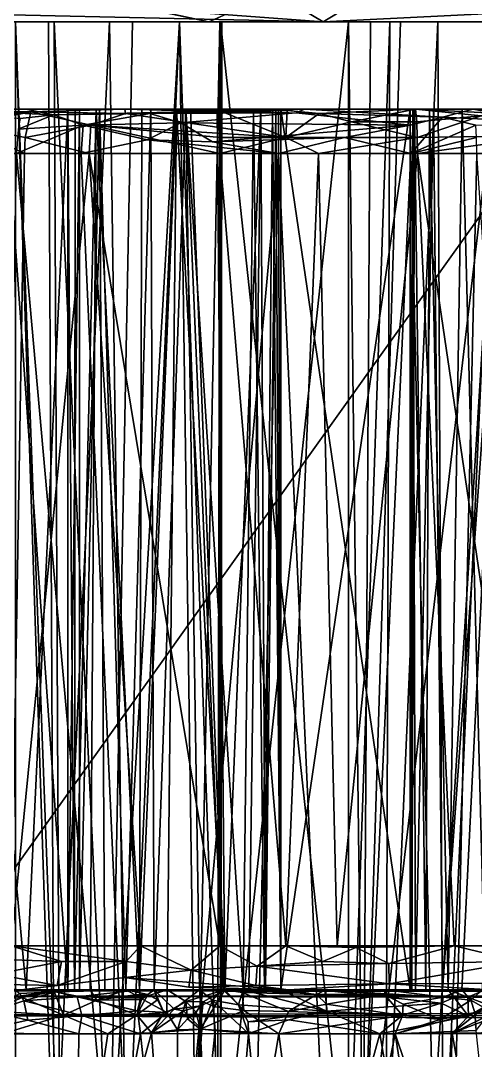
# Model space of a CAD drawing. Extents: x -30 to 83, y -53 to 60.
# Drawn here: x 7.71 to 8.743, y -11.638 to -9.298 of the extents above; entities that cross this region are included whole.
import ezdxf

# ---------------------------------------------------------------- set-up
doc = ezdxf.new("R2010")
doc.units = 0
doc.header["$MEASUREMENT"] = 0

msp = doc.modelspace()

# ---------------------------------------------------------------- linework, layer by layer
for points in [[(63.169998, -40), (-9.17, -40), (63.169998, 60)], [(-9.17, 60), (63.169998, 60), (-9.17, -40)], [(-7.187, 58, 2), (-7.187, -40, 2), (61.187, -40, 2)], [(61.187, 58, 2), (-7.187, 58, 2), (61.187, -40, 2)], [(-30, -1, 38), (30, -1, 38), (-30, -17, 38)], [(30, -17, 38), (-30, -17, 38), (30, -1, 38)], [(30, -2.998, 39.998001), (-30, -2.998, 39.998001), (-30, -15.003, 39.998001)], [(-30, -15.003, 39.998001), (30, -15.003, 39.998001), (30, -2.998, 39.998001)], [(5, -15, 40), (5, -3, 40), (75, -15, 40)], [(75, -3, 40), (75, -15, 40), (5, -3, 40)], [(5, -3, 52), (5, -15, 52), (9.998001, -7.997999, 52)], [(9.998001, -13.003, 52), (9.998001, -7.997999, 52), (5, -15, 52)], [(7.43, -9.300889, 54.640152), (7.723021, -9.211729, 54.412251), (8.13716, -9.300889, 54.528099)], [(7.723021, -9.211729, 54.412251), (7.43, -9.300889, 54.640152), (7.484251, -9.295959, 54.580528)], [(8.13716, -9.300889, 54.528099), (7.723021, -9.211729, 54.412251), (7.995501, -9.271429, 54.437531)], [(7.729701, -9.251909, 66.546547), (8.39702, -9.300889, 66.49115), (8.25557, -9.216089, 66.640984)], [(8.39702, -9.300889, 66.49115), (8.52284, -9.225019, 66.64727), (8.25557, -9.216089, 66.640984)], [(8.790071, -9.220149, 54.341949), (9.04817, -9.300889, 54.51033), (8.25718, -9.247659, 54.381752)], [(9.05437, -9.268769, 66.596878), (8.52284, -9.225019, 66.64727), (8.39702, -9.300889, 66.49115)], [(8.39702, -9.300889, 66.49115), (7.729701, -9.251909, 66.546547), (7.313601, -9.277179, 66.428284)], [(8.25718, -9.247659, 54.381752), (8.13716, -9.300889, 54.528099), (7.995501, -9.271429, 54.437531)], [(8.25718, -9.247659, 54.381752), (9.04817, -9.300889, 54.51033), (8.13716, -9.300889, 54.528099)], [(7.313601, -9.277179, 66.428284), (7.43, -9.300889, 66.360291), (8.39702, -9.300889, 66.49115)], [(8.39702, -9.300889, 66.49115), (9.17805, -9.300889, 66.479729), (9.05437, -9.268769, 66.596878)], [(7.43, -9.300889, 66.360291), (6.86353, -9.300889, 66.21077), (8.164371, -9.300889, 62.942169)], [(7.69799, -9.300889, 62.79063), (8.164371, -9.300889, 62.942169), (6.86353, -9.300889, 66.21077)], [(8.39702, -9.300889, 66.49115), (7.43, -9.300889, 66.360291), (8.45481, -9.300889, 62.988171)], [(8.164371, -9.300889, 62.942169), (8.45481, -9.300889, 62.988171), (7.43, -9.300889, 66.360291)], [(8.164371, -9.300889, 58.05827), (7.69799, -9.300889, 58.209808), (7.43, -9.300889, 54.640152)], [(8.13716, -9.300889, 54.528099), (8.45481, -9.300889, 58.012272), (7.43, -9.300889, 54.640152)], [(8.164371, -9.300889, 58.05827), (7.43, -9.300889, 54.640152), (8.45481, -9.300889, 58.012272)], [(7.69799, -11.999999, 58.209808), (7.69799, -9.300889, 58.209808), (7.79912, -11.999999, 58.329399)], [(7.786, -9.300889, 58.314312), (7.79912, -11.999999, 58.329399), (7.69799, -9.300889, 58.209808)], [(7.77329, -9.300889, 62.691662), (7.69799, -9.300889, 62.79063), (7.78663, -11.999999, 62.682972)], [(7.69799, -11.999999, 62.79063), (7.78663, -11.999999, 62.682972), (7.69799, -9.300889, 62.79063)], [(7.69799, -9.300889, 62.79063), (7.77329, -9.300889, 62.691662), (8.164371, -9.300889, 62.942169)], [(7.69799, -9.300889, 58.209808), (8.164371, -9.300889, 58.05827), (7.786, -9.300889, 58.314312)], [(7.77329, -9.300889, 62.691662), (7.78663, -11.999999, 62.682972), (7.91137, -9.300889, 62.63509)], [(8.16287, -9.300889, 62.810558), (8.164371, -9.300889, 62.942169), (7.77329, -9.300889, 62.691662)], [(8.07069, -9.300889, 62.68119), (8.16287, -9.300889, 62.810558), (7.77329, -9.300889, 62.691662)], [(8.07069, -9.300889, 62.68119), (7.77329, -9.300889, 62.691662), (7.91137, -9.300889, 62.63509)], [(7.79912, -11.999999, 58.329399), (7.786, -9.300889, 58.314312), (7.91137, -11.999999, 58.365349)], [(7.786, -9.300889, 58.314312), (7.96415, -9.300889, 58.363682), (7.91137, -11.999999, 58.365349)], [(8.07069, -9.300889, 58.319252), (7.786, -9.300889, 58.314312), (8.16716, -9.300889, 58.174469)], [(7.96415, -9.300889, 58.363682), (7.786, -9.300889, 58.314312), (8.07069, -9.300889, 58.319252)], [(8.16716, -9.300889, 58.174469), (7.786, -9.300889, 58.314312), (8.164371, -9.300889, 58.05827)], [(7.94957, -11.999999, 62.637829), (7.91137, -9.300889, 62.63509), (7.78663, -11.999999, 62.682972)], [(7.96415, -9.300889, 58.363682), (8.07069, -9.300889, 58.319252), (7.91137, -11.999999, 58.365349)], [(8.164901, -11.999999, 58.184898), (7.91137, -11.999999, 58.365349), (8.07069, -9.300889, 58.319252)], [(8.07069, -9.300889, 62.68119), (7.91137, -9.300889, 62.63509), (7.94957, -11.999999, 62.637829)], [(8.108721, -11.999999, 62.714031), (8.07069, -9.300889, 62.68119), (7.94957, -11.999999, 62.637829)], [(8.16716, -9.300889, 58.174469), (8.164901, -11.999999, 58.184898), (8.07069, -9.300889, 58.319252)], [(8.16287, -9.300889, 62.810558), (8.07069, -9.300889, 62.68119), (8.108721, -11.999999, 62.714031)], [(8.15742, -11.999999, 62.798409), (8.16287, -9.300889, 62.810558), (8.108721, -11.999999, 62.714031)], [(8.45481, -9.300889, 58.012272), (8.13716, -9.300889, 54.528099), (9.04817, -9.300889, 54.51033)], [(8.15742, -11.999999, 62.798409), (8.164371, -11.999999, 62.942169), (8.16287, -9.300889, 62.810558)], [(8.16287, -9.300889, 62.810558), (8.164371, -11.999999, 62.942169), (8.164371, -9.300889, 62.942169)], [(8.164371, -9.300889, 58.05827), (8.45481, -9.300889, 58.012272), (8.164371, -11.999999, 58.05827)], [(8.164371, -11.999999, 58.05827), (8.45481, -9.300889, 58.012272), (8.45481, -11.999999, 58.012272)], [(8.164371, -11.999999, 58.05827), (8.164901, -11.999999, 58.184898), (8.16716, -9.300889, 58.174469)], [(8.16716, -9.300889, 58.174469), (8.164371, -9.300889, 58.05827), (8.164371, -11.999999, 58.05827)], [(8.164371, -9.300889, 62.942169), (8.45481, -11.999999, 62.988171), (8.45481, -9.300889, 62.988171)], [(8.45481, -11.999999, 62.988171), (8.164371, -9.300889, 62.942169), (8.164371, -11.999999, 62.942169)], [(8.45481, -9.300889, 62.988171), (8.94519, -9.300889, 62.988171), (8.39702, -9.300889, 66.49115)], [(9.17805, -9.300889, 66.479729), (8.39702, -9.300889, 66.49115), (8.94519, -9.300889, 62.988171)], [(8.45481, -11.999999, 58.012272), (8.45481, -9.300889, 58.012272), (8.48807, -11.999999, 58.123642)], [(8.45481, -9.300889, 58.012272), (8.50492, -9.300889, 58.147541), (8.48807, -11.999999, 58.123642)], [(8.53962, -11.999999, 62.822121), (8.548511, -9.300889, 62.81052), (8.45481, -11.999999, 62.988171)], [(8.548511, -9.300889, 62.81052), (8.45481, -9.300889, 62.988171), (8.45481, -11.999999, 62.988171)], [(8.45481, -9.300889, 58.012272), (9.04817, -9.300889, 54.51033), (8.94519, -9.300889, 58.012272)], [(8.45481, -9.300889, 58.012272), (8.94519, -9.300889, 58.012272), (8.50492, -9.300889, 58.147541)], [(8.548511, -9.300889, 62.81052), (8.90495, -9.300889, 62.876469), (8.45481, -9.300889, 62.988171)], [(8.94519, -9.300889, 62.988171), (8.45481, -9.300889, 62.988171), (8.90495, -9.300889, 62.876469)], [(8.50492, -9.300889, 58.147541), (8.5734, -9.300889, 58.209789), (8.48807, -11.999999, 58.123642)], [(8.636991, -11.999999, 58.236279), (8.48807, -11.999999, 58.123642), (8.8051, -9.300889, 58.220291)], [(8.5734, -9.300889, 58.209789), (8.8051, -9.300889, 58.220291), (8.48807, -11.999999, 58.123642)], [(8.50492, -9.300889, 58.147541), (8.94519, -9.300889, 58.012272), (8.5734, -9.300889, 58.209789)], [(8.548511, -9.300889, 62.81052), (8.53962, -11.999999, 62.822121), (8.657881, -9.300889, 62.76049)], [(8.669821, -11.999999, 62.76107), (8.657881, -9.300889, 62.76049), (8.53962, -11.999999, 62.822121)], [(8.657881, -9.300889, 62.76049), (8.90495, -9.300889, 62.876469), (8.548511, -9.300889, 62.81052)], [(8.8051, -9.300889, 58.220291), (8.5734, -9.300889, 58.209789), (8.88667, -9.300889, 58.157848)], [(8.94519, -9.300889, 58.012272), (8.88667, -9.300889, 58.157848), (8.5734, -9.300889, 58.209789)], [(8.636991, -11.999999, 58.236279), (8.8051, -9.300889, 58.220291), (8.76827, -11.999999, 58.235359)], [(8.792621, -9.300889, 62.775879), (8.657881, -9.300889, 62.76049), (8.669821, -11.999999, 62.76107)], [(8.90495, -9.300889, 62.876469), (8.657881, -9.300889, 62.76049), (8.792621, -9.300889, 62.775879)], [(8.802911, -11.999999, 62.778622), (8.792621, -9.300889, 62.775879), (8.669821, -11.999999, 62.76107)], [(7.946677, -9.5, 57.046299), (7.733046, -9.50587, 57.042732), (6.987225, -9.5, 57.338013)], [(7.446045, -9.50937, 57.107376), (6.987225, -9.5, 57.338013), (7.733046, -9.50587, 57.042732)], [(7.537375, -9.5, 58.020069), (7.817043, -9.5, 57.929199), (6.987225, -9.5, 57.338013)], [(6.987225, -9.5, 57.338013), (7.817043, -9.5, 57.929199), (7.946677, -9.5, 57.046299)], [(7.733046, -9.50587, 57.042732), (7.58292, -9.52066, 57.04892), (7.446045, -9.50937, 57.107376)], [(7.784297, -9.51219, 63.678703), (7.50984, -9.5, 63.563164), (7.708551, -9.52066, 63.677826)], [(7.50984, -9.5, 63.563164), (7.784297, -9.51219, 63.678703), (7.72176, -9.5, 63.618401)], [(7.817043, -9.5, 62.767124), (7.676017, -9.5, 62.725349), (7.50984, -9.5, 63.563164)], [(7.817043, -9.5, 62.767124), (7.50984, -9.5, 63.563164), (7.72176, -9.5, 63.618401)], [(7.817043, -9.5, 57.929199), (7.537375, -9.5, 58.020069), (7.722651, -11.5, 57.955822)], [(7.537375, -11.5, 58.020069), (7.722651, -11.5, 57.955822), (7.537375, -9.5, 58.020069)], [(7.537375, -11.5, 62.676254), (7.676017, -9.5, 62.725349), (7.817043, -11.5, 62.767124)], [(7.733046, -9.50587, 57.042732), (7.720204, -9.56397, 56.983406), (7.578931, -9.53572, 57.033703)], [(7.733046, -9.50587, 57.042732), (7.578931, -9.53572, 57.033703), (7.58292, -9.52066, 57.04892)], [(7.676017, -9.5, 62.725349), (7.817043, -9.5, 62.767124), (7.817043, -11.5, 62.767124)], [(7.708551, -9.52066, 63.677826), (7.703835, -9.54477, 63.699089), (7.784297, -9.51219, 63.678703)], [(7.851635, -9.53572, 63.722397), (7.784297, -9.51219, 63.678703), (7.703835, -9.54477, 63.699089)], [(7.86963, -9.53572, 56.970791), (7.720204, -9.56397, 56.983406), (7.733046, -9.50587, 57.042732)], [(7.72176, -9.5, 63.618401), (7.784297, -9.51219, 63.678703), (8.355094, -9.5, 63.691341)], [(7.817043, -9.5, 62.767124), (7.72176, -9.5, 63.618401), (8.301383, -9.5, 62.84383)], [(8.355094, -9.5, 63.691341), (8.301383, -9.5, 62.84383), (7.72176, -9.5, 63.618401)], [(7.817043, -11.5, 57.929199), (7.817043, -9.5, 57.929199), (7.722651, -11.5, 57.955822)], [(7.733046, -9.50587, 57.042732), (7.946677, -9.5, 57.046299), (7.948254, -9.50937, 56.993782)], [(7.86963, -9.53572, 56.970791), (7.733046, -9.50587, 57.042732), (7.948254, -9.50937, 56.993782)], [(7.784297, -9.51219, 63.678703), (8.003761, -9.50937, 63.711155), (8.355094, -9.5, 63.691341)], [(7.784297, -9.51219, 63.678703), (7.851635, -9.53572, 63.722397), (8.003761, -9.50937, 63.711155)], [(7.843347, -11.5, 62.697544), (7.817043, -11.5, 62.767124), (7.843347, -9.5, 62.697544)], [(7.843347, -9.5, 62.697544), (7.817043, -11.5, 62.767124), (7.817043, -9.5, 62.767124)], [(7.833745, -9.5, 57.97974), (7.817043, -9.5, 57.929199), (7.831991, -11.5, 57.974709)], [(7.831991, -11.5, 57.974709), (7.817043, -9.5, 57.929199), (7.817043, -11.5, 57.929199)], [(7.817043, -9.5, 57.929199), (8.095693, -9.5, 58.12117), (8.156489, -9.5, 58.102234)], [(8.255336, -9.5, 58.023655), (8.289822, -9.5, 57.957745), (7.817043, -9.5, 57.929199)], [(8.289822, -9.5, 57.957745), (8.295782, -9.5, 57.93726), (7.817043, -9.5, 57.929199)], [(7.817043, -9.5, 57.929199), (8.295782, -9.5, 57.93726), (8.301383, -9.5, 57.852489)], [(7.817043, -9.5, 57.929199), (8.301383, -9.5, 57.852489), (7.946677, -9.5, 57.046299)], [(8.282093, -9.5, 62.718685), (8.239242, -9.5, 62.654949), (7.817043, -9.5, 62.767124)], [(7.817043, -9.5, 57.929199), (7.833745, -9.5, 57.97974), (8.063866, -9.5, 58.124332)], [(8.063866, -9.5, 58.124332), (8.095693, -9.5, 58.12117), (7.817043, -9.5, 57.929199)], [(8.156489, -9.5, 58.102234), (8.255336, -9.5, 58.023655), (7.817043, -9.5, 57.929199)], [(8.301383, -9.5, 62.84383), (8.289822, -9.5, 62.738579), (7.817043, -9.5, 62.767124)], [(8.289822, -9.5, 62.738579), (8.282093, -9.5, 62.718685), (7.817043, -9.5, 62.767124)], [(7.817043, -9.5, 62.767124), (8.239242, -9.5, 62.654949), (7.843347, -9.5, 62.697544)], [(7.868025, -11.5, 58.033413), (7.881495, -9.5, 58.049908), (7.831991, -11.5, 57.974709)], [(7.833745, -9.5, 57.97974), (7.831991, -11.5, 57.974709), (7.881495, -9.5, 58.049908)], [(7.881495, -9.5, 58.049908), (7.985108, -9.5, 58.112888), (7.833745, -9.5, 57.97974)], [(7.985108, -9.5, 58.112888), (8.063866, -9.5, 58.124332), (7.833745, -9.5, 57.97974)], [(7.90133, -11.5, 62.628658), (7.843347, -11.5, 62.697544), (7.888934, -9.5, 62.638763)], [(7.843347, -9.5, 62.697544), (7.888934, -9.5, 62.638763), (7.843347, -11.5, 62.697544)], [(8.085156, -9.5, 62.573483), (7.843347, -9.5, 62.697544), (8.239242, -9.5, 62.654949)], [(7.888934, -9.5, 62.638763), (7.843347, -9.5, 62.697544), (8.005699, -9.5, 62.578045)], [(8.005699, -9.5, 62.578045), (7.843347, -9.5, 62.697544), (8.085156, -9.5, 62.573483)], [(8.074224, -9.53046, 63.747066), (8.003761, -9.50937, 63.711155), (7.851635, -9.53572, 63.722397)], [(7.979833, -11.5, 58.111874), (7.881495, -9.5, 58.049908), (7.868025, -11.5, 58.033413)], [(7.86963, -9.53572, 56.970791), (7.948254, -9.50937, 56.993782), (8.312541, -9.56397, 56.908192)], [(7.985108, -9.5, 58.112888), (7.881495, -9.5, 58.049908), (7.979833, -11.5, 58.111874)], [(7.948939, -11.5, 62.597324), (7.90133, -11.5, 62.628658), (7.888934, -9.5, 62.638763)], [(8.005699, -9.5, 62.578045), (7.948939, -11.5, 62.597324), (7.888934, -9.5, 62.638763)], [(8.315341, -9.50237, 56.979145), (7.946677, -9.5, 57.046299), (8.388144, -9.50937, 56.957237)], [(8.168397, -9.50587, 56.977821), (7.948254, -9.50937, 56.993782), (7.946677, -9.5, 57.046299)], [(8.60698, -9.5, 57.001911), (8.388144, -9.50937, 56.957237), (7.946677, -9.5, 57.046299)], [(8.168397, -9.50587, 56.977821), (7.946677, -9.5, 57.046299), (8.315341, -9.50237, 56.979145)], [(7.946677, -9.5, 57.046299), (8.301383, -9.5, 57.852489), (8.60698, -9.5, 57.001911)], [(8.168397, -9.50587, 56.977821), (8.312541, -9.56397, 56.908192), (7.948254, -9.50937, 56.993782)], [(8.005699, -9.5, 62.578045), (8.013413, -11.5, 62.576015), (7.948939, -11.5, 62.597324)], [(7.985108, -9.5, 58.112888), (7.979833, -11.5, 58.111874), (8.063866, -9.5, 58.124332)], [(8.042525, -11.5, 58.123978), (8.063866, -9.5, 58.124332), (7.979833, -11.5, 58.111874)], [(8.335677, -9.50762, 63.731178), (8.355094, -9.5, 63.691341), (8.003761, -9.50937, 63.711155)], [(8.335677, -9.50762, 63.731178), (8.003761, -9.50937, 63.711155), (8.074224, -9.53046, 63.747066)], [(8.085156, -9.5, 62.573483), (8.013413, -11.5, 62.576015), (8.005699, -9.5, 62.578045)], [(8.013413, -11.5, 62.576015), (8.085156, -9.5, 62.573483), (8.11658, -11.5, 62.579395)], [(8.173672, -11.5, 58.094921), (8.063866, -9.5, 58.124332), (8.042525, -11.5, 58.123978)], [(8.063866, -9.5, 58.124332), (8.173672, -11.5, 58.094921), (8.095693, -9.5, 58.12117)], [(8.595469, -9.53572, 63.77161), (8.335677, -9.50762, 63.731178), (8.074224, -9.53046, 63.747066)], [(8.17042, -11.5, 62.60017), (8.11658, -11.5, 62.579395), (8.085156, -9.5, 62.573483)], [(8.239242, -9.5, 62.654949), (8.21571, -11.5, 62.630695), (8.085156, -9.5, 62.573483)], [(8.17042, -11.5, 62.60017), (8.085156, -9.5, 62.573483), (8.21571, -11.5, 62.630695)], [(8.095693, -9.5, 58.12117), (8.173672, -11.5, 58.094921), (8.156489, -9.5, 58.102234)], [(8.156489, -9.5, 58.102234), (8.173672, -11.5, 58.094921), (8.255336, -9.5, 58.023655)], [(8.168397, -9.50587, 56.977821), (8.315341, -9.50237, 56.979145), (8.312541, -9.56397, 56.908192)], [(8.228409, -11.5, 58.054737), (8.255336, -9.5, 58.023655), (8.173672, -11.5, 58.094921)], [(8.264005, -11.5, 62.686104), (8.21571, -11.5, 62.630695), (8.239242, -9.5, 62.654949)], [(8.266359, -11.5, 58.005432), (8.255336, -9.5, 58.023655), (8.228409, -11.5, 58.054737)], [(8.282093, -9.5, 62.718685), (8.264005, -11.5, 62.686104), (8.239242, -9.5, 62.654949)], [(8.255336, -9.5, 58.023655), (8.266359, -11.5, 58.005432), (8.289822, -9.5, 57.957745)], [(8.264005, -11.5, 62.686104), (8.282093, -9.5, 62.718685), (8.301383, -11.5, 62.84383)], [(8.301383, -11.5, 57.852489), (8.289822, -9.5, 57.957745), (8.266359, -11.5, 58.005432)], [(8.282093, -9.5, 62.718685), (8.289822, -9.5, 62.738579), (8.301383, -11.5, 62.84383)], [(8.289822, -9.5, 62.738579), (8.301383, -9.5, 62.84383), (8.301383, -11.5, 62.84383)], [(8.289822, -9.5, 57.957745), (8.301383, -11.5, 57.852489), (8.295782, -9.5, 57.93726)], [(8.295782, -9.5, 57.93726), (8.301383, -11.5, 57.852489), (8.301383, -9.5, 57.852489)], [(8.301383, -11.5, 62.84383), (8.301383, -9.5, 62.84383), (8.59544, -11.5, 62.84383)], [(8.301383, -9.5, 62.84383), (8.59544, -9.5, 62.84383), (8.59544, -11.5, 62.84383)], [(8.59544, -11.5, 57.852489), (8.59544, -9.5, 57.852489), (8.301383, -11.5, 57.852489)], [(8.59544, -9.5, 57.852489), (8.301383, -9.5, 57.852489), (8.301383, -11.5, 57.852489)], [(8.59544, -9.5, 57.852489), (8.60698, -9.5, 57.001911), (8.301383, -9.5, 57.852489)], [(8.59544, -9.5, 62.84383), (8.301383, -9.5, 62.84383), (8.355094, -9.5, 63.691341)], [(8.388144, -9.50937, 56.957237), (8.312541, -9.56397, 56.908192), (8.315341, -9.50237, 56.979145)], [(8.461867, -9.52819, 56.929447), (8.312541, -9.56397, 56.908192), (8.388144, -9.50937, 56.957237)], [(8.668781, -9.51784, 63.746437), (8.355094, -9.5, 63.691341), (8.335677, -9.50762, 63.731178)], [(8.668781, -9.51784, 63.746437), (8.335677, -9.50762, 63.731178), (8.595469, -9.53572, 63.77161)], [(8.355094, -9.5, 63.691341), (8.668781, -9.51784, 63.746437), (8.737907, -9.5, 63.685627)], [(8.355094, -9.5, 63.691341), (8.737907, -9.5, 63.685627), (8.59544, -9.5, 62.84383)], [(8.388144, -9.50937, 56.957237), (8.60698, -9.5, 57.001911), (8.461867, -9.52819, 56.929447)], [(8.610232, -9.52819, 56.93325), (8.461867, -9.52819, 56.929447), (8.60698, -9.5, 57.001911)], [(8.607001, -11.5, 57.957745), (8.60104, -9.5, 57.93726), (8.59544, -11.5, 57.852489)], [(8.60104, -9.5, 57.93726), (8.59544, -9.5, 57.852489), (8.59544, -11.5, 57.852489)], [(8.59544, -11.5, 62.84383), (8.59544, -9.5, 62.84383), (8.598763, -11.5, 62.77763)], [(8.604626, -9.5, 62.751728), (8.598763, -11.5, 62.77763), (8.59544, -9.5, 62.84383)], [(9.07978, -9.5, 57.929199), (9.182784, -9.5, 57.079643), (8.59544, -9.5, 57.852489)], [(8.59544, -9.5, 57.852489), (8.60104, -9.5, 57.93726), (9.07978, -9.5, 57.929199)], [(8.60698, -9.5, 57.001911), (8.59544, -9.5, 57.852489), (9.182784, -9.5, 57.079643)], [(8.737907, -9.5, 63.685627), (8.883084, -9.5, 63.669838), (8.59544, -9.5, 62.84383)], [(8.59544, -9.5, 62.84383), (8.883084, -9.5, 63.669838), (9.07978, -9.5, 62.767124)], [(9.07978, -9.5, 62.767124), (9.067455, -9.5, 62.726303), (8.59544, -9.5, 62.84383)], [(8.59544, -9.5, 62.84383), (9.067455, -9.5, 62.726303), (9.053475, -9.5, 62.697544)], [(8.59544, -9.5, 62.84383), (9.007888, -9.5, 62.638763), (8.941541, -9.5, 62.594814)], [(8.59544, -9.5, 62.84383), (8.941541, -9.5, 62.594814), (8.795955, -9.5, 62.576439)], [(8.795955, -9.5, 62.576439), (8.713025, -9.5, 62.610222), (8.59544, -9.5, 62.84383)], [(9.053475, -9.5, 62.697544), (9.007888, -9.5, 62.638763), (8.59544, -9.5, 62.84383)], [(8.604626, -9.5, 62.751728), (8.59544, -9.5, 62.84383), (8.713025, -9.5, 62.610222)], [(8.595469, -9.53572, 63.77161), (8.596465, -9.6, 63.794979), (8.668781, -9.51784, 63.746437)], [(8.744526, -9.53572, 63.761951), (8.668781, -9.51784, 63.746437), (8.596465, -9.6, 63.794979)], [(8.630463, -11.5, 62.690891), (8.598763, -11.5, 62.77763), (8.604626, -9.5, 62.751728)], [(8.60104, -9.5, 57.93726), (8.607001, -11.5, 57.957745), (8.647787, -9.5, 58.032272)], [(8.60104, -9.5, 57.93726), (8.647787, -9.5, 58.032272), (9.07978, -9.5, 57.929199)], [(8.638729, -9.5, 62.677235), (8.630463, -11.5, 62.690891), (8.604626, -9.5, 62.751728)], [(8.638729, -9.5, 62.677235), (8.604626, -9.5, 62.751728), (8.713025, -9.5, 62.610222)], [(8.610232, -9.52819, 56.93325), (8.60698, -9.5, 57.001911), (8.756738, -9.51502, 56.960594)], [(8.60698, -9.5, 57.001911), (9.182784, -9.5, 57.079643), (8.90347, -9.51502, 56.977165)], [(8.90347, -9.51502, 56.977165), (8.756738, -9.51502, 56.960594), (8.60698, -9.5, 57.001911)], [(8.668413, -11.5, 58.054737), (8.647787, -9.5, 58.032272), (8.607001, -11.5, 57.957745)], [(8.610232, -9.52819, 56.93325), (8.756738, -9.51502, 56.960594), (8.611371, -9.56397, 56.909374)], [(8.908554, -9.55945, 56.939453), (8.611371, -9.56397, 56.909374), (8.756738, -9.51502, 56.960594)], [(8.630463, -11.5, 62.690891), (8.638729, -9.5, 62.677235), (8.681113, -11.5, 62.630695)], [(8.713025, -9.5, 62.610222), (8.681113, -11.5, 62.630695), (8.638729, -9.5, 62.677235)], [(8.647787, -9.5, 58.032272), (8.668413, -11.5, 58.054737), (8.811666, -9.5, 58.122841)], [(9.07978, -9.5, 57.929199), (8.647787, -9.5, 58.032272), (8.811666, -9.5, 58.122841)], [(8.712841, -11.5, 58.089222), (8.811666, -9.5, 58.122841), (8.668413, -11.5, 58.054737)], [(8.737907, -9.5, 63.685627), (8.668781, -9.51784, 63.746437), (8.892008, -9.52819, 63.738003)], [(8.668781, -9.51784, 63.746437), (8.744526, -9.53572, 63.761951), (8.892008, -9.52819, 63.738003)], [(8.713025, -9.5, 62.610222), (8.765803, -11.5, 62.583836), (8.681113, -11.5, 62.630695)], [(8.811666, -9.5, 58.122841), (8.712841, -11.5, 58.089222), (8.7598, -11.5, 58.110882)], [(8.795955, -9.5, 62.576439), (8.765803, -11.5, 62.583836), (8.713025, -9.5, 62.610222)], [(8.892008, -9.52819, 63.738003), (8.883084, -9.5, 63.669838), (8.737907, -9.5, 63.685627)], [(7.572992, -9.6, 57.011078), (7.578931, -9.53572, 57.033703), (7.718649, -9.6, 56.976223)], [(7.720204, -9.56397, 56.983406), (7.718649, -9.6, 56.976223), (7.578931, -9.53572, 57.033703)], [(7.851635, -9.53572, 63.722397), (7.700073, -9.6, 63.716019), (7.847561, -9.6, 63.745434)], [(7.703835, -9.54477, 63.699089), (7.700073, -9.6, 63.716019), (7.851635, -9.53572, 63.722397)], [(7.865677, -9.6, 56.947735), (7.720204, -9.56397, 56.983406), (7.86963, -9.53572, 56.970791)], [(7.851635, -9.53572, 63.722397), (7.847561, -9.6, 63.745434), (7.997044, -9.56935, 63.761925)], [(8.074224, -9.53046, 63.747066), (7.851635, -9.53572, 63.722397), (7.997044, -9.56935, 63.761925)], [(7.865677, -9.6, 56.947735), (7.86963, -9.53572, 56.970791), (8.162762, -9.6, 56.910004)], [(8.163369, -9.56397, 56.917328), (8.162762, -9.6, 56.910004), (7.86963, -9.53572, 56.970791)], [(8.163369, -9.56397, 56.917328), (7.86963, -9.53572, 56.970791), (8.312541, -9.56397, 56.908192)], [(7.997044, -9.56935, 63.761925), (8.145982, -9.57412, 63.78146), (8.074224, -9.53046, 63.747066)], [(8.074224, -9.53046, 63.747066), (8.145982, -9.57412, 63.78146), (8.595469, -9.53572, 63.77161)], [(8.446114, -9.56397, 63.790802), (8.595469, -9.53572, 63.77161), (8.145982, -9.57412, 63.78146)], [(8.461867, -9.52819, 56.929447), (8.611371, -9.56397, 56.909374), (8.312541, -9.56397, 56.908192)], [(8.596465, -9.6, 63.794979), (8.595469, -9.53572, 63.77161), (8.446114, -9.56397, 63.790802)], [(8.610232, -9.52819, 56.93325), (8.611371, -9.56397, 56.909374), (8.461867, -9.52819, 56.929447)], [(8.745913, -9.56397, 63.777931), (8.744526, -9.53572, 63.761951), (8.596465, -9.6, 63.794979)], [(7.720204, -9.56397, 56.983406), (7.865677, -9.6, 56.947735), (7.718649, -9.6, 56.976223)], [(8.145982, -9.57412, 63.78146), (8.295747, -9.6, 63.794785), (8.446114, -9.56397, 63.790802)], [(8.387119, -9.6, 56.899517), (8.162762, -9.6, 56.910004), (8.312541, -9.56397, 56.908192)], [(8.163369, -9.56397, 56.917328), (8.312541, -9.56397, 56.908192), (8.162762, -9.6, 56.910004)], [(8.446114, -9.56397, 63.790802), (8.295747, -9.6, 63.794785), (8.596465, -9.6, 63.794979)], [(8.611371, -9.56397, 56.909374), (8.387119, -9.6, 56.899517), (8.312541, -9.56397, 56.908192)], [(8.611717, -9.6, 56.902027), (8.387119, -9.6, 56.899517), (8.611371, -9.56397, 56.909374)], [(8.596465, -9.6, 63.794979), (8.746549, -9.6, 63.785259), (8.745913, -9.56397, 63.777931)], [(8.611371, -9.56397, 56.909374), (8.908554, -9.55945, 56.939453), (8.611717, -9.6, 56.902027)], [(8.611717, -9.6, 56.902027), (8.908554, -9.55945, 56.939453), (9.057895, -9.6, 56.952423)], [(7.847561, -9.6, 63.745434), (8.295747, -9.6, 63.794785), (7.997044, -9.56935, 63.761925)], [(7.997044, -9.56935, 63.761925), (8.295747, -9.6, 63.794785), (8.145982, -9.57412, 63.78146)], [(7.572992, -9.6, 57.011078), (7.718649, -9.6, 56.976223), (7.68825, -11.4, 56.983089)], [(7.996188, -12.9, 63.768394), (7.700073, -9.6, 63.716019), (7.627036, -12.9, 63.698109)], [(7.718649, -9.6, 56.976223), (7.865677, -9.6, 56.947735), (7.68825, -11.4, 56.983089)], [(7.68825, -11.4, 56.983089), (7.865677, -9.6, 56.947735), (7.982407, -11.4, 56.929928)], [(7.847561, -9.6, 63.745434), (7.700073, -9.6, 63.716019), (7.996188, -12.9, 63.768394)], [(8.295747, -9.6, 63.794785), (7.847561, -9.6, 63.745434), (7.996188, -12.9, 63.768394)], [(7.982407, -11.4, 56.929928), (7.865677, -9.6, 56.947735), (8.162762, -11.4, 56.910004)], [(7.865677, -9.6, 56.947735), (8.162762, -9.6, 56.910004), (8.162762, -11.4, 56.910004)], [(8.220716, -12.9, 63.78981), (8.295747, -9.6, 63.794785), (7.996188, -12.9, 63.768394)], [(8.162762, -11.4, 56.910004), (8.162762, -9.6, 56.910004), (8.312251, -11.4, 56.900845)], [(8.162762, -9.6, 56.910004), (8.387119, -9.6, 56.899517), (8.312251, -11.4, 56.900845)], [(8.446106, -12.9, 63.798164), (8.295747, -9.6, 63.794785), (8.220716, -12.9, 63.78981)], [(8.295747, -9.6, 63.794785), (8.446106, -12.9, 63.798164), (8.596465, -9.6, 63.794979)], [(8.312251, -11.4, 56.900845), (8.387119, -9.6, 56.899517), (8.429496, -11.4, 56.898365)], [(8.387119, -9.6, 56.899517), (8.611717, -9.6, 56.902027), (8.429496, -11.4, 56.898365)], [(8.69527, -11.4, 56.907005), (8.429496, -11.4, 56.898365), (8.611717, -9.6, 56.902027)], [(8.671503, -12.9, 63.790115), (8.596465, -9.6, 63.794979), (8.446106, -12.9, 63.798164)], [(8.746549, -9.6, 63.785259), (8.596465, -9.6, 63.794979), (8.671503, -12.9, 63.790115)], [(8.69527, -11.4, 56.907005), (8.611717, -9.6, 56.902027), (8.876897, -11.4, 56.925034)], [(8.611717, -9.6, 56.902027), (9.057895, -9.6, 56.952423), (8.876897, -11.4, 56.925034)], [(8.97039, -12.9, 63.75761), (8.746549, -9.6, 63.785259), (8.671503, -12.9, 63.790115)], [(7.802448, -11.43603, 56.951694), (7.512442, -11.42588, 57.02401), (7.68825, -11.4, 56.983089)], [(7.982407, -11.4, 56.929928), (7.949936, -11.43603, 56.926929), (7.68825, -11.4, 56.983089)], [(7.949936, -11.43603, 56.926929), (7.802448, -11.43603, 56.951694), (7.68825, -11.4, 56.983089)], [(7.949936, -11.43603, 56.926929), (7.982407, -11.4, 56.929928), (8.09734, -11.45523, 56.898632)], [(8.162762, -11.4, 56.910004), (8.09734, -11.45523, 56.898632), (7.982407, -11.4, 56.929928)], [(8.09734, -11.45523, 56.898632), (8.162762, -11.4, 56.910004), (8.247204, -11.44618, 56.892719)], [(8.312251, -11.4, 56.900845), (8.247204, -11.44618, 56.892719), (8.162762, -11.4, 56.910004)], [(8.396884, -11.43603, 56.891193), (8.247204, -11.44618, 56.892719), (8.312251, -11.4, 56.900845)], [(8.312251, -11.4, 56.900845), (8.429496, -11.4, 56.898365), (8.471611, -11.40434, 56.898956)], [(8.471611, -11.40434, 56.898956), (8.396884, -11.43603, 56.891193), (8.312251, -11.4, 56.900845)], [(8.546522, -11.44056, 56.889172), (8.396884, -11.43603, 56.891193), (8.471611, -11.40434, 56.898956)], [(8.429496, -11.4, 56.898365), (8.69527, -11.4, 56.907005), (8.471611, -11.40434, 56.898956)], [(8.471611, -11.40434, 56.898956), (8.69527, -11.4, 56.907005), (8.546522, -11.44056, 56.889172)], [(8.844695, -11.43603, 56.913593), (8.546522, -11.44056, 56.889172), (8.69527, -11.4, 56.907005)], [(8.876897, -11.4, 56.925034), (8.844695, -11.43603, 56.913593), (8.69527, -11.4, 56.907005)], [(7.512442, -11.42588, 57.02401), (7.802448, -11.43603, 56.951694), (7.652492, -11.46428, 56.967186)], [(7.793036, -11.49063, 56.902187), (7.652492, -11.46428, 56.967186), (7.802448, -11.43603, 56.951694)], [(7.946493, -11.47181, 56.903278), (7.793036, -11.49063, 56.902187), (7.949936, -11.43603, 56.926929)], [(7.802448, -11.43603, 56.951694), (7.949936, -11.43603, 56.926929), (7.793036, -11.49063, 56.902187)], [(8.09734, -11.45523, 56.898632), (7.946493, -11.47181, 56.903278), (7.949936, -11.43603, 56.926929)], [(8.546522, -11.44056, 56.889172), (8.247204, -11.44618, 56.892719), (8.396884, -11.43603, 56.891193)], [(8.546522, -11.44056, 56.889172), (8.844695, -11.43603, 56.913593), (8.547746, -11.48671, 56.846088)], [(8.849412, -11.48499, 56.872787), (8.547746, -11.48671, 56.846088), (8.844695, -11.43603, 56.913593)], [(8.092235, -11.49408, 56.8484), (7.946493, -11.47181, 56.903278), (8.09734, -11.45523, 56.898632)], [(8.092235, -11.49408, 56.8484), (8.09734, -11.45523, 56.898632), (8.24451, -11.49063, 56.846355)], [(8.24451, -11.49063, 56.846355), (8.09734, -11.45523, 56.898632), (8.247204, -11.44618, 56.892719)], [(8.547746, -11.48671, 56.846088), (8.24451, -11.49063, 56.846355), (8.247204, -11.44618, 56.892719)], [(8.546522, -11.44056, 56.889172), (8.547746, -11.48671, 56.846088), (8.247204, -11.44618, 56.892719)], [(7.710736, -11.5, 56.879894), (7.352587, -11.49063, 57.015984), (7.500245, -11.48499, 56.980671)], [(7.793036, -11.49063, 56.902187), (7.500245, -11.48499, 56.980671), (7.652492, -11.46428, 56.967186)], [(7.500245, -11.48499, 56.980671), (7.793036, -11.49063, 56.902187), (7.710736, -11.5, 56.879894)], [(7.946493, -11.47181, 56.903278), (7.710736, -11.5, 56.879894), (7.793036, -11.49063, 56.902187)], [(7.710736, -11.5, 56.879894), (7.946493, -11.47181, 56.903278), (8.318897, -11.5, 56.80468)], [(8.092235, -11.49408, 56.8484), (8.318897, -11.5, 56.80468), (7.946493, -11.47181, 56.903278)], [(8.547746, -11.48671, 56.846088), (8.849412, -11.48499, 56.872787), (8.778871, -11.5, 56.814407)], [(7.212134, -11.51441, 56.971416), (7.229168, -11.50251, 56.991844), (18.414324, -11.5113, 47.62907)], [(7.352587, -11.49063, 57.015984), (7.710736, -11.5, 56.879894), (7.229168, -11.50251, 56.991844)], [(18.450401, -11.5, 47.6586), (7.229168, -11.50251, 56.991844), (14.61871, -11.5, 50.855831)], [(14.61871, -11.5, 50.855831), (7.229168, -11.50251, 56.991844), (8.386815, -11.5, 56.055012)], [(18.450401, -11.5, 47.6586), (18.414324, -11.5113, 47.62907), (7.229168, -11.50251, 56.991844)], [(7.710736, -11.5, 56.879894), (8.386815, -11.5, 56.055012), (7.229168, -11.50251, 56.991844)], [(7.537375, -11.5, 58.020069), (7.556177, -11.5, 58.155613), (7.722651, -11.5, 57.955822)], [(7.817043, -11.5, 62.767124), (7.843347, -11.5, 62.697544), (7.537375, -11.5, 62.676254)], [(7.843347, -11.5, 62.697544), (7.69506, -11.5, 62.521282), (7.537375, -11.5, 62.676254)], [(7.556177, -11.5, 58.155613), (7.696488, -11.50019, 58.179138), (7.722651, -11.5, 57.955822)], [(7.634142, -11.52341, 62.430313), (7.69653, -11.5001, 62.517056), (7.786114, -11.5037, 62.53075)], [(7.713155, -11.51735, 62.469105), (7.634142, -11.52341, 62.430313), (7.786114, -11.5037, 62.53075)], [(7.707844, -11.50854, 58.211906), (7.641942, -11.54956, 58.285942), (7.716704, -11.52493, 58.237453)], [(7.69506, -11.5, 62.521282), (7.786114, -11.5037, 62.53075), (7.69653, -11.5001, 62.517056)], [(7.786114, -11.5037, 62.53075), (7.69506, -11.5, 62.521282), (7.843347, -11.5, 62.697544)], [(7.696488, -11.50019, 58.179138), (7.789055, -11.50438, 58.175285), (7.722651, -11.5, 57.955822)], [(7.707844, -11.50854, 58.211906), (7.789055, -11.50438, 58.175285), (7.696488, -11.50019, 58.179138)], [(7.707844, -11.50854, 58.211906), (7.716704, -11.52493, 58.237453), (7.789055, -11.50438, 58.175285)], [(7.710736, -11.5, 56.879894), (8.318897, -11.5, 56.80468), (8.386815, -11.5, 56.055012)], [(7.786114, -11.5037, 62.53075), (7.806868, -11.55774, 62.462337), (7.713155, -11.51735, 62.469105)], [(7.838341, -11.51583, 58.186245), (7.789055, -11.50438, 58.175285), (7.716704, -11.52493, 58.237453)], [(7.831991, -11.5, 57.974709), (7.722651, -11.5, 57.955822), (7.789055, -11.50438, 58.175285)], [(7.817043, -11.5, 57.929199), (7.722651, -11.5, 57.955822), (7.831991, -11.5, 57.974709)], [(7.867629, -11.50005, 62.571312), (7.786114, -11.5037, 62.53075), (7.843347, -11.5, 62.697544)], [(7.883313, -11.52341, 62.511276), (7.786114, -11.5037, 62.53075), (7.867629, -11.50005, 62.571312)], [(7.806868, -11.55774, 62.462337), (7.786114, -11.5037, 62.53075), (7.883313, -11.52341, 62.511276)], [(7.789055, -11.50438, 58.175285), (7.838341, -11.51583, 58.186245), (7.979833, -11.5, 58.111874)], [(7.868025, -11.5, 58.033413), (7.831991, -11.5, 57.974709), (7.789055, -11.50438, 58.175285)], [(7.979833, -11.5, 58.111874), (7.868025, -11.5, 58.033413), (7.789055, -11.50438, 58.175285)], [(7.982166, -11.51879, 58.155628), (7.979833, -11.5, 58.111874), (7.838341, -11.51583, 58.186245)], [(7.90133, -11.5, 62.628658), (7.867629, -11.50005, 62.571312), (7.843347, -11.5, 62.697544)], [(7.867629, -11.50005, 62.571312), (7.948939, -11.5, 62.597324), (7.883313, -11.52341, 62.511276)], [(7.90133, -11.5, 62.628658), (7.948939, -11.5, 62.597324), (7.867629, -11.50005, 62.571312)], [(7.948939, -11.5, 62.597324), (7.96994, -11.51131, 62.550316), (7.883313, -11.52341, 62.511276)], [(7.96994, -11.51131, 62.550316), (7.948939, -11.5, 62.597324), (7.99896, -11.51042, 62.554813)], [(7.99896, -11.51042, 62.554813), (7.948939, -11.5, 62.597324), (8.013413, -11.5, 62.576015)], [(7.979833, -11.5, 58.111874), (7.982166, -11.51879, 58.155628), (8.042525, -11.5, 58.123978)], [(8.042306, -11.5515, 58.17614), (8.042525, -11.5, 58.123978), (7.982166, -11.51879, 58.155628)], [(8.013413, -11.5, 62.576015), (8.020711, -11.52271, 62.538807), (7.99896, -11.51042, 62.554813)], [(8.03551, -11.55189, 62.519962), (8.020711, -11.52271, 62.538807), (8.013413, -11.5, 62.576015)], [(8.013413, -11.5, 62.576015), (8.058668, -11.54378, 62.525669), (8.03551, -11.55189, 62.519962)], [(8.013413, -11.5, 62.576015), (8.11658, -11.5, 62.579395), (8.058668, -11.54378, 62.525669)], [(8.084888, -11.52689, 58.154858), (8.042525, -11.5, 58.123978), (8.042306, -11.5515, 58.17614)], [(8.173672, -11.5, 58.094921), (8.042525, -11.5, 58.123978), (8.084888, -11.52689, 58.154858)], [(8.119593, -11.53674, 62.54039), (8.058668, -11.54378, 62.525669), (8.11658, -11.5, 62.579395)], [(8.124754, -11.52763, 58.149075), (8.173672, -11.5, 58.094921), (8.084888, -11.52689, 58.154858)], [(8.318897, -11.5, 56.80468), (8.092235, -11.49408, 56.8484), (8.24451, -11.49063, 56.846355)], [(8.17042, -11.5, 62.60017), (8.145819, -11.52396, 62.554283), (8.11658, -11.5, 62.579395)], [(8.119593, -11.53674, 62.54039), (8.11658, -11.5, 62.579395), (8.145819, -11.52396, 62.554283)], [(8.150401, -11.53882, 58.152275), (8.173672, -11.5, 58.094921), (8.124754, -11.52763, 58.149075)], [(8.17042, -11.5, 62.60017), (8.204686, -11.53415, 62.558903), (8.145819, -11.52396, 62.554283)], [(8.21682, -11.54696, 58.144787), (8.173672, -11.5, 58.094921), (8.150401, -11.53882, 58.152275)], [(8.17042, -11.5, 62.60017), (8.21571, -11.5, 62.630695), (8.204686, -11.53415, 62.558903)], [(8.228409, -11.5, 58.054737), (8.173672, -11.5, 58.094921), (8.212995, -11.50613, 58.09589)], [(8.212995, -11.50613, 58.09589), (8.173672, -11.5, 58.094921), (8.21682, -11.54696, 58.144787)], [(8.21571, -11.5, 62.630695), (8.405129, -11.54843, 62.562756), (8.204686, -11.53415, 62.558903)], [(8.228409, -11.5, 58.054737), (8.212995, -11.50613, 58.09589), (8.314754, -11.50233, 58.070866)], [(8.382354, -11.51059, 58.093281), (8.314754, -11.50233, 58.070866), (8.212995, -11.50613, 58.09589)], [(8.382354, -11.51059, 58.093281), (8.212995, -11.50613, 58.09589), (8.318679, -11.54956, 58.137653)], [(8.21682, -11.54696, 58.144787), (8.318679, -11.54956, 58.137653), (8.212995, -11.50613, 58.09589)], [(8.315758, -11.50735, 62.608257), (8.405129, -11.54843, 62.562756), (8.21571, -11.5, 62.630695)], [(8.315758, -11.50735, 62.608257), (8.21571, -11.5, 62.630695), (8.313778, -11.50005, 62.641972)], [(8.21571, -11.5, 62.630695), (8.264005, -11.5, 62.686104), (8.313778, -11.50005, 62.641972)], [(8.266359, -11.5, 58.005432), (8.228409, -11.5, 58.054737), (8.314754, -11.50233, 58.070866)], [(8.547746, -11.48671, 56.846088), (8.318897, -11.5, 56.80468), (8.24451, -11.49063, 56.846355)], [(8.264005, -11.5, 62.686104), (8.301383, -11.5, 62.84383), (8.313778, -11.50005, 62.641972)], [(8.314754, -11.50233, 58.070866), (8.40356, -11.50019, 58.05294), (8.266359, -11.5, 58.005432)], [(8.301383, -11.5, 57.852489), (8.266359, -11.5, 58.005432), (8.40356, -11.50019, 58.05294)], [(8.313778, -11.50005, 62.641972), (8.301383, -11.5, 62.84383), (8.403744, -11.50173, 62.633663)], [(8.59544, -11.5, 62.84383), (8.598763, -11.5, 62.77763), (8.301383, -11.5, 62.84383)], [(8.598763, -11.5, 62.77763), (8.403744, -11.50173, 62.633663), (8.301383, -11.5, 62.84383)], [(8.607001, -11.5, 57.957745), (8.301383, -11.5, 57.852489), (8.538094, -11.50019, 58.05468)], [(8.59544, -11.5, 57.852489), (8.301383, -11.5, 57.852489), (8.607001, -11.5, 57.957745)], [(8.538094, -11.50019, 58.05468), (8.301383, -11.5, 57.852489), (8.40356, -11.50019, 58.05294)], [(8.315758, -11.50735, 62.608257), (8.313778, -11.50005, 62.641972), (8.403744, -11.50173, 62.633663)], [(8.40356, -11.50019, 58.05294), (8.314754, -11.50233, 58.070866), (8.382354, -11.51059, 58.093281)], [(8.405129, -11.54843, 62.562756), (8.315758, -11.50735, 62.608257), (8.403744, -11.50173, 62.633663)], [(8.547746, -11.48671, 56.846088), (8.778871, -11.5, 56.814407), (8.318897, -11.5, 56.80468)], [(8.318897, -11.5, 56.80468), (8.778871, -11.5, 56.814407), (8.386815, -11.5, 56.055012)], [(8.382354, -11.51059, 58.093281), (8.536439, -11.51069, 58.094334), (8.40356, -11.50019, 58.05294)], [(8.386815, -11.5, 56.055012), (11.845366, -11.50007, 56.19453), (12.324509, -11.5, 55.632656)], [(8.386815, -11.5, 56.055012), (9.158538, -11.5, 56.869911), (11.492541, -11.50046, 56.519794)], [(11.630258, -11.5, 56.320305), (8.386815, -11.5, 56.055012), (11.492541, -11.50046, 56.519794)], [(8.778871, -11.5, 56.814407), (9.158538, -11.5, 56.869911), (8.386815, -11.5, 56.055012)], [(11.630258, -11.5, 56.320305), (11.845366, -11.50007, 56.19453), (8.386815, -11.5, 56.055012)], [(13.055806, -11.5, 54.89426), (13.738708, -11.5, 54.218456), (8.386815, -11.5, 56.055012)], [(12.324509, -11.5, 55.632656), (12.983504, -11.5, 54.969788), (8.386815, -11.5, 56.055012)], [(14.61871, -11.5, 50.855831), (8.386815, -11.5, 56.055012), (13.738708, -11.5, 54.218456)], [(12.983504, -11.5, 54.969788), (13.055806, -11.5, 54.89426), (8.386815, -11.5, 56.055012)], [(8.538094, -11.50019, 58.05468), (8.40356, -11.50019, 58.05294), (8.536439, -11.51069, 58.094334)], [(8.681113, -11.5, 62.630695), (8.69493, -11.51749, 62.576176), (8.403744, -11.50173, 62.633663)], [(8.403744, -11.50173, 62.633663), (8.630463, -11.5, 62.690891), (8.681113, -11.5, 62.630695)], [(8.630463, -11.5, 62.690891), (8.403744, -11.50173, 62.633663), (8.598763, -11.5, 62.77763)], [(8.405129, -11.54843, 62.562756), (8.403744, -11.50173, 62.633663), (8.665903, -11.53011, 62.566978)], [(8.69493, -11.51749, 62.576176), (8.665903, -11.53011, 62.566978), (8.403744, -11.50173, 62.633663)], [(8.538094, -11.50019, 58.05468), (8.536439, -11.51069, 58.094334), (8.669976, -11.51669, 58.113731)], [(8.712841, -11.5, 58.089222), (8.668413, -11.5, 58.054737), (8.538094, -11.50019, 58.05468)], [(8.538094, -11.50019, 58.05468), (8.669976, -11.51669, 58.113731), (8.712841, -11.5, 58.089222)], [(8.668413, -11.5, 58.054737), (8.607001, -11.5, 57.957745), (8.538094, -11.50019, 58.05468)], [(8.669976, -11.51669, 58.113731), (8.732647, -11.52341, 58.136974), (8.712841, -11.5, 58.089222)], [(8.681113, -11.5, 62.630695), (8.765803, -11.5, 62.583836), (8.726, -11.51694, 62.567875)], [(8.69493, -11.51749, 62.576176), (8.681113, -11.5, 62.630695), (8.726, -11.51694, 62.567875)], [(8.712841, -11.5, 58.089222), (8.732647, -11.52341, 58.136974), (8.7598, -11.5, 58.110882)], [(8.765803, -11.5, 62.583836), (8.771729, -11.534, 62.542526), (8.726, -11.51694, 62.567875)], [(8.778552, -11.54919, 58.164211), (8.7598, -11.5, 58.110882), (8.732647, -11.52341, 58.136974)], [(7.212134, -11.51441, 56.971416), (18.397905, -11.53126, 47.609383), (7.185363, -11.55774, 56.939327)], [(18.383608, -11.56805, 47.592243), (7.185363, -11.55774, 56.939327), (18.397905, -11.53126, 47.609383)], [(18.414324, -11.5113, 47.62907), (18.397905, -11.53126, 47.609383), (7.212134, -11.51441, 56.971416)], [(7.634142, -11.52341, 62.430313), (7.713155, -11.51735, 62.469105), (7.641687, -11.54845, 62.41103)], [(7.806868, -11.55774, 62.462337), (7.641687, -11.54845, 62.41103), (7.713155, -11.51735, 62.469105)], [(7.716704, -11.52493, 58.237453), (7.641942, -11.54956, 58.285942), (7.726003, -11.56891, 58.264275)], [(7.838341, -11.51583, 58.186245), (7.716704, -11.52493, 58.237453), (7.848544, -11.55876, 58.22271)], [(7.716704, -11.52493, 58.237453), (7.726003, -11.56891, 58.264275), (7.848544, -11.55876, 58.22271)], [(7.973808, -11.55661, 62.506496), (7.806868, -11.55774, 62.462337), (7.883313, -11.52341, 62.511276)], [(7.982166, -11.51879, 58.155628), (7.838341, -11.51583, 58.186245), (7.975442, -11.54797, 58.18409)], [(7.975442, -11.54797, 58.18409), (7.838341, -11.51583, 58.186245), (7.848544, -11.55876, 58.22271)], [(7.984365, -11.52201, 62.536545), (7.883313, -11.52341, 62.511276), (7.96994, -11.51131, 62.550316)], [(7.984365, -11.52201, 62.536545), (7.973808, -11.55661, 62.506496), (7.883313, -11.52341, 62.511276)], [(7.984365, -11.52201, 62.536545), (7.96994, -11.51131, 62.550316), (7.99896, -11.51042, 62.554813)], [(7.973808, -11.55661, 62.506496), (7.984365, -11.52201, 62.536545), (7.99896, -11.51042, 62.554813)], [(7.973808, -11.55661, 62.506496), (7.99896, -11.51042, 62.554813), (8.020711, -11.52271, 62.538807)], [(8.020711, -11.52271, 62.538807), (8.03551, -11.55189, 62.519962), (7.973808, -11.55661, 62.506496)], [(7.982166, -11.51879, 58.155628), (7.975442, -11.54797, 58.18409), (8.042306, -11.5515, 58.17614)], [(8.065994, -11.59118, 58.181656), (8.084888, -11.52689, 58.154858), (8.042306, -11.5515, 58.17614)], [(8.084888, -11.52689, 58.154858), (8.065994, -11.59118, 58.181656), (8.089151, -11.56606, 58.17458)], [(8.089151, -11.56606, 58.17458), (8.10852, -11.55095, 58.16658), (8.084888, -11.52689, 58.154858)], [(8.10852, -11.55095, 58.16658), (8.124754, -11.52763, 58.149075), (8.084888, -11.52689, 58.154858)], [(8.124754, -11.52763, 58.149075), (8.10852, -11.55095, 58.16658), (8.117733, -11.58981, 58.173233)], [(8.124754, -11.52763, 58.149075), (8.117733, -11.58981, 58.173233), (8.150401, -11.53882, 58.152275)], [(8.119593, -11.53674, 62.54039), (8.145819, -11.52396, 62.554283), (8.121459, -11.58958, 62.523716)], [(8.151772, -11.59224, 62.528049), (8.121459, -11.58958, 62.523716), (8.145819, -11.52396, 62.554283)], [(8.204686, -11.53415, 62.558903), (8.227936, -11.59947, 62.536995), (8.145819, -11.52396, 62.554283)], [(8.151772, -11.59224, 62.528049), (8.145819, -11.52396, 62.554283), (8.227936, -11.59947, 62.536995)], [(8.318679, -11.54956, 58.137653), (8.404896, -11.53274, 58.121822), (8.382354, -11.51059, 58.093281)], [(8.404896, -11.53274, 58.121822), (8.318679, -11.54956, 58.137653), (8.57784, -11.55872, 58.143032)], [(8.404896, -11.53274, 58.121822), (8.536439, -11.51069, 58.094334), (8.382354, -11.51059, 58.093281)], [(8.536439, -11.51069, 58.094334), (8.404896, -11.53274, 58.121822), (8.57784, -11.55872, 58.143032)], [(8.405129, -11.54843, 62.562756), (8.665903, -11.53011, 62.566978), (8.577868, -11.55776, 62.553726)], [(8.536439, -11.51069, 58.094334), (8.578879, -11.53274, 58.125195), (8.669976, -11.51669, 58.113731)], [(8.536439, -11.51069, 58.094334), (8.57784, -11.55872, 58.143032), (8.578879, -11.53274, 58.125195)], [(8.578879, -11.53274, 58.125195), (8.57784, -11.55872, 58.143032), (8.663633, -11.56748, 58.152546)], [(8.727323, -11.55987, 62.537319), (8.577868, -11.55776, 62.553726), (8.665903, -11.53011, 62.566978)], [(8.663633, -11.56748, 58.152546), (8.669976, -11.51669, 58.113731), (8.578879, -11.53274, 58.125195)], [(8.669976, -11.51669, 58.113731), (8.663633, -11.56748, 58.152546), (8.732647, -11.52341, 58.136974)], [(8.742264, -11.55141, 58.158596), (8.732647, -11.52341, 58.136974), (8.663633, -11.56748, 58.152546)], [(8.727323, -11.55987, 62.537319), (8.665903, -11.53011, 62.566978), (8.69493, -11.51749, 62.576176)], [(8.69493, -11.51749, 62.576176), (8.726, -11.51694, 62.567875), (8.727323, -11.55987, 62.537319)], [(8.726, -11.51694, 62.567875), (8.771729, -11.534, 62.542526), (8.727323, -11.55987, 62.537319)], [(8.732647, -11.52341, 58.136974), (8.742264, -11.55141, 58.158596), (8.778552, -11.54919, 58.164211)], [(7.641942, -11.54956, 58.285942), (7.591539, -11.59896, 58.322994), (7.726003, -11.56891, 58.264275)], [(7.806868, -11.55774, 62.462337), (7.669363, -11.6, 62.405006), (7.641687, -11.54845, 62.41103)], [(7.975442, -11.54797, 58.18409), (7.848544, -11.55876, 58.22271), (7.981848, -11.59982, 58.198215)], [(8.03551, -11.55189, 62.519962), (8.007226, -11.59815, 62.503445), (7.973808, -11.55661, 62.506496)], [(8.042306, -11.5515, 58.17614), (7.975442, -11.54797, 58.18409), (7.981848, -11.59982, 58.198215)], [(8.065994, -11.59118, 58.181656), (8.042306, -11.5515, 58.17614), (7.981848, -11.59982, 58.198215)], [(8.058668, -11.54378, 62.525669), (8.007226, -11.59815, 62.503445), (8.03551, -11.55189, 62.519962)], [(8.007226, -11.59815, 62.503445), (8.058668, -11.54378, 62.525669), (8.079882, -11.54769, 62.527462)], [(8.079882, -11.54769, 62.527462), (8.121459, -11.58958, 62.523716), (8.007226, -11.59815, 62.503445)], [(8.079882, -11.54769, 62.527462), (8.058668, -11.54378, 62.525669), (8.119593, -11.53674, 62.54039)], [(8.079882, -11.54769, 62.527462), (8.119593, -11.53674, 62.54039), (8.121459, -11.58958, 62.523716)], [(8.089151, -11.56606, 58.17458), (8.117733, -11.58981, 58.173233), (8.10852, -11.55095, 58.16658)], [(8.150401, -11.53882, 58.152275), (8.117733, -11.58981, 58.173233), (8.21682, -11.54696, 58.144787)], [(8.29632, -11.6, 58.153816), (8.21682, -11.54696, 58.144787), (8.117733, -11.58981, 58.173233)], [(8.405129, -11.54843, 62.562756), (8.226903, -11.57283, 62.541225), (8.204686, -11.53415, 62.558903)], [(8.227936, -11.59947, 62.536995), (8.204686, -11.53415, 62.558903), (8.226903, -11.57283, 62.541225)], [(8.21682, -11.54696, 58.144787), (8.29632, -11.6, 58.153816), (8.318679, -11.54956, 58.137653)], [(8.226903, -11.57283, 62.541225), (8.405129, -11.54843, 62.562756), (8.319166, -11.5681, 62.550232)], [(8.57784, -11.55872, 58.143032), (8.318679, -11.54956, 58.137653), (8.29632, -11.6, 58.153816)], [(8.405129, -11.54843, 62.562756), (8.526122, -11.6, 62.546486), (8.319166, -11.5681, 62.550232)], [(8.405129, -11.54843, 62.562756), (8.577868, -11.55776, 62.553726), (8.526122, -11.6, 62.546486)], [(8.745049, -11.59224, 58.16827), (8.742264, -11.55141, 58.158596), (8.560842, -11.6, 58.151096)], [(8.663633, -11.56748, 58.152546), (8.560842, -11.6, 58.151096), (8.742264, -11.55141, 58.158596)], [(8.771729, -11.534, 62.542526), (8.690772, -11.59867, 62.534767), (8.727323, -11.55987, 62.537319)], [(8.771729, -11.534, 62.542526), (8.788303, -11.55095, 62.529739), (8.690772, -11.59867, 62.534767)], [(8.80895, -11.55283, 62.525768), (8.690772, -11.59867, 62.534767), (8.788303, -11.55095, 62.529739)], [(8.690772, -11.59867, 62.534767), (8.80895, -11.55283, 62.525768), (8.89072, -11.59653, 62.502533)], [(8.742264, -11.55141, 58.158596), (8.745049, -11.59224, 58.16827), (8.778552, -11.54919, 58.164211)], [(7.153762, -11.59938, 56.953491), (7.185363, -11.55774, 56.939327), (18.379839, -11.6, 47.587738)], [(18.383608, -11.56805, 47.592243), (18.379839, -11.6, 47.587738), (7.185363, -11.55774, 56.939327)], [(7.591539, -11.59896, 58.322994), (7.841947, -11.6, 58.233917), (7.726003, -11.56891, 58.264275)], [(7.669363, -11.6, 62.405006), (7.806868, -11.55774, 62.462337), (7.908019, -11.6, 62.479416)], [(7.726003, -11.56891, 58.264275), (7.841947, -11.6, 58.233917), (7.848544, -11.55876, 58.22271)], [(7.973808, -11.55661, 62.506496), (7.908019, -11.6, 62.479416), (7.806868, -11.55774, 62.462337)], [(7.848544, -11.55876, 58.22271), (7.841947, -11.6, 58.233917), (7.981848, -11.59982, 58.198215)], [(8.007226, -11.59815, 62.503445), (7.908019, -11.6, 62.479416), (7.973808, -11.55661, 62.506496)], [(8.117733, -11.58981, 58.173233), (8.089151, -11.56606, 58.17458), (8.065994, -11.59118, 58.181656)], [(8.226903, -11.57283, 62.541225), (8.319166, -11.5681, 62.550232), (8.227936, -11.59947, 62.536995)], [(8.227936, -11.59947, 62.536995), (8.319166, -11.5681, 62.550232), (8.526122, -11.6, 62.546486)], [(8.57784, -11.55872, 58.143032), (8.29632, -11.6, 58.153816), (8.560842, -11.6, 58.151096)], [(8.727323, -11.55987, 62.537319), (8.526122, -11.6, 62.546486), (8.577868, -11.55776, 62.553726)], [(8.690772, -11.59867, 62.534767), (8.526122, -11.6, 62.546486), (8.727323, -11.55987, 62.537319)], [(8.57784, -11.55872, 58.143032), (8.560842, -11.6, 58.151096), (8.663633, -11.56748, 58.152546)], [(18.379839, -12.9, 47.587738), (6.012379, -12.9, 57.905735), (7.153762, -11.59938, 56.953491)], [(18.379839, -11.6, 47.587738), (18.379839, -12.9, 47.587738), (7.153762, -11.59938, 56.953491)], [(7.841947, -11.6, 58.233917), (7.591539, -11.59896, 58.322994), (7.832932, -12.4, 58.236557)], [(7.651233, -12.4, 58.298229), (7.832932, -12.4, 58.236557), (7.591539, -11.59896, 58.322994)], [(7.606509, -12.4, 62.380688), (7.669363, -11.6, 62.405006), (7.786863, -12.4, 62.446339)], [(7.669363, -11.6, 62.405006), (7.908019, -11.6, 62.479416), (7.786863, -12.4, 62.446339)], [(8.06639, -12.4, 62.514736), (7.786863, -12.4, 62.446339), (8.007226, -11.59815, 62.503445)], [(7.908019, -11.6, 62.479416), (8.007226, -11.59815, 62.503445), (7.786863, -12.4, 62.446339)], [(7.841947, -11.6, 58.233917), (7.832932, -12.4, 58.236557), (7.981848, -11.59982, 58.198215)], [(8.06639, -12.4, 58.181587), (7.981848, -11.59982, 58.198215), (7.832932, -12.4, 58.236557)], [(8.06639, -12.4, 58.181587), (8.065994, -11.59118, 58.181656), (7.981848, -11.59982, 58.198215)], [(8.06639, -12.4, 62.514736), (8.007226, -11.59815, 62.503445), (8.121459, -11.58958, 62.523716)], [(8.06639, -12.4, 58.181587), (8.117733, -11.58981, 58.173233), (8.065994, -11.59118, 58.181656)], [(8.121459, -11.58958, 62.523716), (8.151772, -11.59224, 62.528049), (8.06639, -12.4, 62.514736)], [(8.06639, -12.4, 58.181587), (8.161255, -12.4, 58.166977), (8.117733, -11.58981, 58.173233)], [(8.06639, -12.4, 62.514736), (8.151772, -11.59224, 62.528049), (8.161255, -12.4, 62.529346)], [(8.29632, -11.6, 58.153816), (8.117733, -11.58981, 58.173233), (8.161255, -12.4, 58.166977)], [(8.227936, -11.59947, 62.536995), (8.161255, -12.4, 62.529346), (8.151772, -11.59224, 62.528049)], [(8.304564, -12.4, 62.542927), (8.161255, -12.4, 62.529346), (8.227936, -11.59947, 62.536995)], [(8.400434, -12.4, 58.149208), (8.29632, -11.6, 58.153816), (8.161255, -12.4, 58.166977)], [(8.526122, -11.6, 62.546486), (8.304564, -12.4, 62.542927), (8.227936, -11.59947, 62.536995)], [(8.29632, -11.6, 58.153816), (8.400434, -12.4, 58.149208), (8.560842, -11.6, 58.151096)], [(8.663917, -12.4, 62.53614), (8.304564, -12.4, 62.542927), (8.526122, -11.6, 62.546486)], [(8.400434, -12.4, 58.149208), (8.687866, -12.4, 58.161758), (8.560842, -11.6, 58.151096)], [(8.526122, -11.6, 62.546486), (8.690772, -11.59867, 62.534767), (8.663917, -12.4, 62.53614)], [(8.745049, -11.59224, 58.16827), (8.560842, -11.6, 58.151096), (8.830433, -12.4, 58.181587)], [(8.830433, -12.4, 58.181587), (8.560842, -11.6, 58.151096), (8.687866, -12.4, 58.161758)], [(8.663917, -12.4, 62.53614), (8.690772, -11.59867, 62.534767), (8.830433, -12.4, 62.514736)], [(8.690772, -11.59867, 62.534767), (8.89072, -11.59653, 62.502533), (8.830433, -12.4, 62.514736)]]:
    msp.add_3dface(points)

doc.saveas('drawing.dxf')
